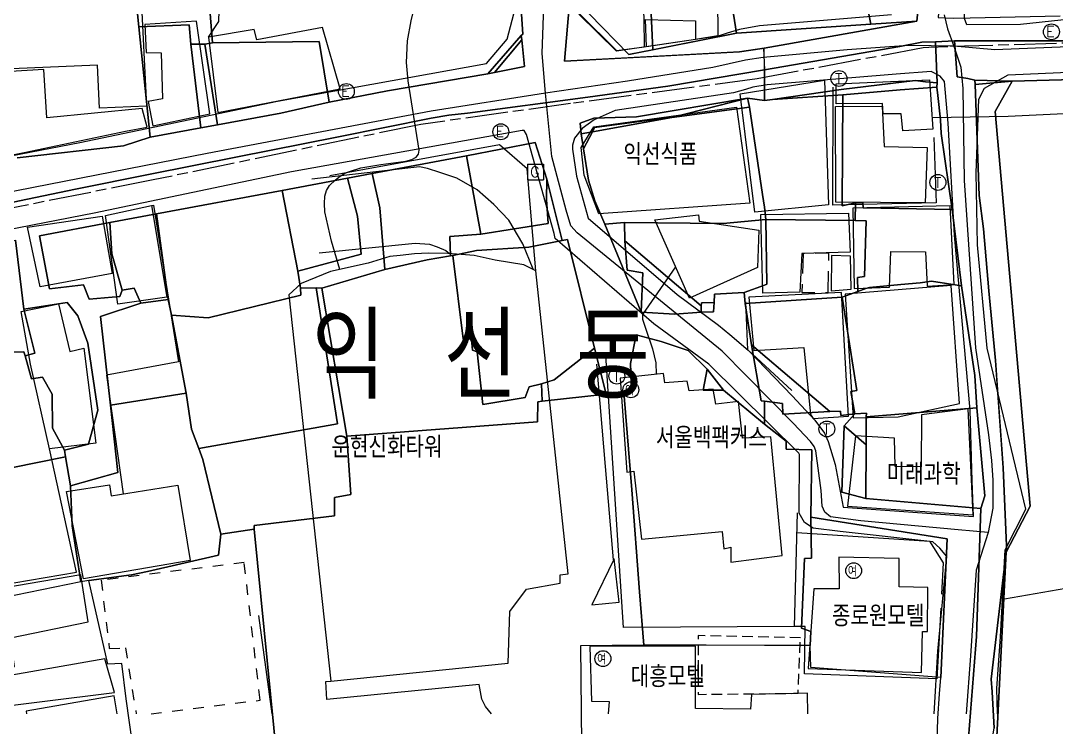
# Model space of a CAD drawing. Header units: feet. Extents: x 197796 to 199821, y 552499 to 555392.
# Drawn here: x 199000.8 to 199098.6, y 552827 to 552893.7 of the extents above; entities that cross this region are included whole.
import ezdxf

# ---------------------------------------------------------------- set-up
doc = ezdxf.new("R2010")
doc.units = ezdxf.units.FT
doc.header["$MEASUREMENT"] = 0
for name, pattern in [('AAA006', [2, 1, -1]), ('ANYANG11', [1.5, 1, -0.5]), ('ANYANG3', [3, 2, -1]), ('JEON', [12, 4, -0.5, 1, -0.5, 4, -0.5, 1, -0.5])]:
    doc.linetypes.add(name, pattern=pattern)
for name, color, linetype in [('AAA001', 7, 'CONTINUOUS'), ('AAA004', 7, 'ANYANG3'), ('AAA006', 7, 'AAA006'), ('AAA007', 7, 'ANYANG11'), ('AAA008', 7, 'CONTINUOUS'), ('AAB404', 7, 'CONTINUOUS'), ('AAC001', 7, 'CONTINUOUS'), ('AD002', 7, 'CONTINUOUS'), ('AD0022', 1, 'CONTINUOUS'), ('AZ0202', 7, 'CONTINUOUS'), ('AZ0203', 7, 'CONTINUOUS'), ('AZ0801', 7, 'CONTINUOUS'), ('AZ0803', 7, 'CONTINUOUS'), ('AZB010', 1, 'CONTINUOUS'), ('CAA001', 7, 'CONTINUOUS'), ('CAA002', 30, 'CONTINUOUS'), ('DD001', 3, 'CONTINUOUS'), ('EA0018', 7, 'JEON'), ('wipco_지적', 20, 'CONTINUOUS'), ('ZC002', 7, 'CONTINUOUS'), ('ZC251', 7, 'CONTINUOUS')]:
    doc.layers.add(name, color=color, linetype=linetype)
doc.styles.add('GHS', font='ROMANS', dxfattribs={"bigfont": 'NGSW.shx'})
doc.styles.add('NGSW', font='ROMANS.shx', dxfattribs={"bigfont": 'NGSW.shx'})

# ---------------------------------------------------------------- blocks, each defined once
blk = doc.blocks.new('AZ0203')
at = {"layer": 'AZ0203'}
blk.add_circle((0, 0), 0.75, dxfattribs=at)
at = {"layer": 'AZ0203', "style": 'GHS'}
blk.add_text('T', height=1, dxfattribs=at).set_placement((-0.362, -0.524))
blk = doc.blocks.new('AAB404')
at = {"layer": 'AAB404'}
blk.add_circle((0, 0), 0.75, dxfattribs=at)
at = {"layer": 'AAB404', "style": 'GHS'}
blk.add_text('여', height=1, dxfattribs=at).set_placement((-0.552, -0.543))
blk = doc.blocks.new('AZ0202')
at = {"layer": 'AZ0202'}
blk.add_circle((0, 0), 0.75, dxfattribs=at)
at = {"layer": 'AZ0202', "style": 'GHS'}
blk.add_text('E', height=1, dxfattribs=at).set_placement((-0.496, -0.477))
blk = doc.blocks.new('AZB010')
at = {"layer": 'AZB010'}
for points in [[(-0.763, 0.79), (0.737, 0.79)], [(-0.763, 0.79), (-0.763, -0.71)], [(0.737, 0.79), (0.737, -0.71)], [(-0.763, -0.71), (0.737, -0.71)]]:
    blk.add_lwpolyline(points, dxfattribs=at)
at = {"layer": 'AZB010', "style": 'GHS'}
blk.add_text('G', height=1, dxfattribs=at).set_placement((-0.522, -0.446))

msp = doc.modelspace()

# ---------------------------------------------------------------- linework, layer by layer
at = {"layer": 'AAA001', "color": 255, "flags": 128}
for points in [[(198999.95, 552889.15), (198999.79, 552895.68), (199000.76, 552895.58), (199012.18, 552896.41), (199012.69, 552885.61), (199008.25, 552885.42), (199008.06, 552889.48)], [(199000.06, 552881.03), (199001.16, 552881.24), (199010.71, 552883.26), (199012.75, 552883.63), (199012.28, 552885.4), (199003.28, 552884.51), (199003.01, 552889.07), (198999.84, 552888.88), (199000.08, 552883.07)], [(199086.66, 552888.1), (199086.98, 552883.44), (199084.14, 552883.28), (199083.97, 552884.88), (199082.27, 552884.88), (199082.2, 552885.88), (199077.83, 552885.84), (199077.83, 552887.71)], [(199077.76, 552885.58), (199082.17, 552885.63), (199082.38, 552881.81), (199086.42, 552881.73), (199086.26, 552876.49), (199077.81, 552876.57)], [(199074.4, 552868.07), (199070.91, 552867.98), (199070.71, 552875.38), (199079.01, 552875.53), (199079.15, 552871.84), (199074.6, 552871.71)], [(199077.4, 552871.52), (199077.36, 552868.2), (199079.24, 552868.35), (199079.19, 552871.47)], [(199007.9, 552853.8), (199003.55, 552853.28), (199001.74, 552861.27), (199000.87, 552866.24), (199004.38, 552866.95), (199005.46, 552862.47), (199006.77, 552862.77)], [(199016.83, 552842.72), (199006.75, 552841), (199005.15, 552849.26), (199009.2, 552849.88), (199009.37, 552848.84), (199015.67, 552849.84)]]:
    msp.add_lwpolyline(points, close=True, dxfattribs=at)
at = {"layer": 'AAA001', "color": 255}
for points in [[(198995.978, 552828.564), (199009.67, 552830.29), (199008.76, 552833.45), (198999.97, 552831.91), (198999.84, 552832.6), (199000.24, 552832.74), (198999.87, 552835.44), (199007.19, 552836.94), (199006.51, 552841.39), (198994.33, 552839.29), (198995.978, 552828.564)], [(199009.94, 552828.26), (199009.64, 552829.97), (199001.34, 552828.52), (199001.36, 552828.27)]]:
    msp.add_lwpolyline(points, dxfattribs=at)
at = {"layer": 'AAA004', "color": 255, "flags": 128}
msp.add_lwpolyline([(199077.07, 552868.04), (199077.15, 552871.73), (199074.73, 552871.7), (199074.59, 552868.04)], close=True, dxfattribs=at)
at = {"layer": 'AAA006', "color": 255}
msp.add_lwpolyline([(199013.14, 552828.26), (199023.43, 552829.55), (199021.93, 552842.54), (199008.41, 552840.88), (199009.19, 552834.43), (199010.71, 552834.49), (199011.73, 552828.26)], dxfattribs=at)
at = {"layer": 'AAA007', "color": 255, "flags": 128}
msp.add_lwpolyline([(199074.47, 552835.45), (199064.81, 552835.65), (199064.79, 552830.1), (199074.24, 552830.2)], close=True, dxfattribs=at)
at = {"layer": 'AAA008', "color": 255, "flags": 128}
for points in [[(199059.52, 552896.78), (199059.68, 552893.88), (199059.69, 552891.18), (199057.12, 552890.83), (199053.57, 552894.35), (199053.61, 552896.88)], [(199013.3, 552883.75), (199018.67, 552884.9), (199017.41, 552893.65), (199012.53, 552893.32), (199012.67, 552890.67), (199014.09, 552890.66), (199014.21, 552886.32), (199012.87, 552886.06)], [(199059.84, 552893.8), (199064.55, 552893.68), (199064.55, 552891.92), (199059.92, 552891.21)], [(199030.98, 552887.24), (199029.31, 552893.05), (199023.11, 552891.89), (199022.88, 552892.85), (199018.56, 552892.12), (199019.43, 552885.01)], [(199068.44, 552885.52), (199069.7, 552876.46), (199055.43, 552875.45), (199054.04, 552879.09), (199053.76, 552881.73), (199054.96, 552883.66)], [(199013.18, 552876.24), (199014.61, 552867.59), (199009.99, 552866.94), (199008.82, 552875.3)], [(199088.62, 552876.21), (199079.4, 552875.99), (199079.54, 552868.41), (199082.86, 552868.52), (199083.01, 552871.89), (199086.29, 552871.88), (199086.42, 552868.64), (199088.97, 552868.78)], [(199008.51, 552875.23), (199009.47, 552869.81), (199002.67, 552868.55), (199001.45, 552874.19)], [(199049.48, 552870.08), (199048.35, 552870.65), (199045.62, 552871.08), (199043.64, 552871.53), (199041.15, 552871.72), (199039.34, 552871.73), (199038, 552871.69), (199036.65, 552871.52), (199035.68, 552871.42), (199033.65, 552870.81), (199030.09, 552870), (199027.3, 552868.88), (199026.15, 552867.8), (199030.12, 552831.34), (199046.87, 552833.05), (199047.02, 552837.91), (199048.6, 552840.03), (199051.78, 552840.61), (199051.76, 552841.39), (199052.54, 552841.48)], [(199075.4, 552856.51), (199075.68, 552856.13), (199079, 552856.37), (199078.35, 552868.02), (199069.58, 552867.59), (199070.07, 552862.56), (199074.8, 552862.83)], [(199088.7, 552868.7), (199078.68, 552867.88), (199079.44, 552856.19), (199083.69, 552856.28), (199089.49, 552857.56)], [(199071.68, 552854.42), (199068.98, 552854.29), (199068.62, 552857.74), (199066.46, 552857.5), (199066.22, 552858.92), (199063.97, 552858.76), (199063.75, 552859.66), (199061.66, 552859.51), (199061.54, 552860.38), (199057.43, 552859.94), (199058.07, 552851.06), (199058.72, 552851.17), (199059.46, 552844.76), (199067.07, 552845.48), (199067.22, 552843.84), (199067.9, 552843.98), (199067.9, 552842.57), (199072.74, 552843.2)], [(199090.3, 552857.04), (199085.9, 552856.48), (199085.88, 552851.59), (199083.42, 552851.6), (199083.36, 552854.27), (199079.65, 552854.51), (199078.91, 552847.87), (199090.77, 552847.04)], [(199056.86, 552842.88), (199054.77, 552838.56), (199057.33, 552838.81)], [(199085.89, 552832.17), (199085.98, 552836.03), (199086.46, 552836.03), (199086.51, 552840.17), (199083.8, 552840.25), (199083.78, 552842.91), (199078.09, 552843.04), (199078.12, 552840.06), (199075.72, 552840.07), (199075.19, 552832.55)]]:
    msp.add_lwpolyline(points, close=True, dxfattribs=at)
at = {"layer": 'AAA008', "color": 255}
for points in [[(199077.13, 552876.3), (199070.16, 552875.62), (199068.77, 552886.79), (199076.75, 552888.06)], [(199060.71, 552874.89), (199064.85, 552875.36), (199064.9, 552874.76), (199070.53, 552873.9), (199070.4, 552870.38), (199063.98, 552867.5)]]:
    msp.add_lwpolyline(points, close=True, dxfattribs=at)
msp.add_lwpolyline([(199075.15, 552828.26), (199075.13, 552830.2), (199069.83, 552830.1), (199069.76, 552828.7), (199064.56, 552828.76), (199064.56, 552834.66), (199054.58, 552834.63), (199054.74, 552829.46), (199056.383, 552829.436), (199056.31, 552828.26)], dxfattribs=at)
at = {"layer": 'AAC001', "color": 255}
for points in [[(199018.56, 552892.12), (199019.54, 552893.6), (199019.86, 552903.89), (199019.46, 552909.08), (199027.76, 552909.01), (199026.78, 552932.76)], [(199074.17, 552847.23), (199073.87, 552836.49), (199057.74, 552836.42), (199056.09, 552862.1), (199056.9, 552862.13)], [(199024.57, 552828.26), (199023.32, 552837.53)]]:
    msp.add_lwpolyline(points, dxfattribs=at)
at = {"layer": 'AAC001', "color": 255, "flags": 128}
for points in [[(199052.96, 552900.6), (199053.76, 552910.33), (199066.52, 552910.17), (199066.67, 552892.24), (199064.55, 552891.92)], [(199087.07, 552882.66), (199087.28, 552876.49), (199077.51, 552876.26), (199077.55, 552887.41)], [(199013.18, 552876.24), (199013.37, 552876.28), (199015.72, 552861.49), (199008.91, 552860.22), (199010.51, 552849.03)], [(199073.66, 552858.79), (199069.51, 552862.61), (199069.32, 552867.14)], [(198994.21, 552839.61), (199006.08, 552841.62), (199003.55, 552853.28)], [(199074.12, 552845.38), (199086.66, 552844.55), (199087.96, 552842.52), (199087.78, 552839.55)], [(199087.71, 552838.23), (199087.35, 552831.55), (199074.86, 552832.04), (199074.92, 552836.51), (199073.87, 552836.49)]]:
    msp.add_lwpolyline(points, dxfattribs=at)
at = {"layer": 'AD002', "color": 255}
for points in [[(199092.18, 552845.37), (199089.35, 552845.62), (199080.18, 552846.47), (199077.29, 552846.85), (199076.77, 552847.29), (199076.51, 552847.85), (199076.41, 552849.35), (199075.93, 552853.09), (199075.75, 552853.49), (199075.41, 552853.97), (199073.77, 552855.7), (199067.08, 552862.5), (199053.37, 552873.65), (199052.77, 552874.33), (199052.33, 552875.79), (199050.98, 552880.86), (199050.4, 552886.84), (199050.08, 552890.58), (199050.34, 552898.63)], [(199088.04, 552894.25), (199088.35, 552892.9), (199088.96, 552891.27), (199089.62, 552889.31), (199089.81, 552887.29), (199089.94, 552878.61), (199090.99, 552862.82), (199092.22, 552854.58), (199092.5, 552852.16), (199092.62, 552850.33), (199092.63, 552847.66), (199092.18, 552845.37), (199091.06, 552841.83), (199090.514, 552833.749), (199090.11, 552828.25)], [(199116.64, 552892.64), (199108.23, 552891.56), (199092.82, 552890.94), (199088.96, 552891.27), (199084.67, 552891.34), (199078.87, 552890.92), (199070.95, 552890.22), (199069.28, 552889.96), (199066.19, 552889.28), (199058.14, 552887.97), (199050.4, 552886.84), (199039.59, 552885.13), (199018.43, 552881.16), (198998.97, 552877.33), (198994.93, 552876.52), (198988.3, 552875.21), (198956.78, 552868.58), (198932.64, 552863.38), (198913.09, 552858.3), (198854.4, 552847.01), (198834.77, 552841.25), (198816.79, 552835.73)]]:
    msp.add_lwpolyline(points, dxfattribs=at)
at = {"layer": 'AD0022', "color": 255}
for points in [[(198999.88, 552880.92), (199006.41, 552882.18), (199025.08, 552886.09), (199044.82, 552889.64), (199046.77, 552891.94), (199048.15, 552897.21), (199048.37, 552900.61), (199049.25, 552911.06), (199050.98, 552926.04), (199052.27, 552939.21), (199052.34, 552940.06), (199052.39, 552940.34), (199052.42, 552940.39), (199052.46, 552940.41), (199053.54, 552940.41), (199053.63, 552940.42), (199053.65, 552940.44), (199053.91, 552942.1), (199053.95, 552949.69), (199054.09, 552960.05), (199054.39, 552966.46)], [(199116.64, 552895.65), (199095.24, 552893.31), (199090.17, 552893.28), (199089.97, 552893.9), (199089.73, 552913.41), (199089.39, 552919.45), (199087.48, 552919.04), (199084.95, 552933.15), (199085.71, 552933.54), (199096.49, 552935.93), (199103.4, 552938.07), (199114.2, 552942.2), (199116.64, 552942.48)], [(199093.08, 552828.25), (199093.02, 552830.66), (199093.36, 552835.52), (199093.79, 552843.75), (199095.76, 552847.59), (199092.1, 552862.77), (199091.2, 552872.54), (199091.06, 552879.33), (199091.3, 552886.27), (199091.84, 552887.33), (199094.09, 552888.57), (199108.94, 552889.23), (199116.64, 552889.62)], [(199087.1, 552828.25), (199087.45, 552834.19), (199088.28, 552843.11), (199087.62, 552843.9), (199086.96, 552844.49), (199078.22, 552845.46), (199075.66, 552845.78), (199074.84, 552846.33), (199074.34, 552847.2), (199074.38, 552852.73), (199074.32, 552852.87), (199065.82, 552861.28), (199060.63, 552865.08), (199051.3, 552873.12), (199051.19, 552873.6), (199048.6, 552882.94), (199048.38, 552883.32), (199048.19, 552883.33), (199026.38, 552879.41), (199007.75, 552875.51), (198995.91, 552873.23)]]:
    msp.add_lwpolyline(points, dxfattribs=at)
at = {"layer": 'AD0022', "color": 255, "flags": 128}
msp.add_lwpolyline([(199083.06, 552894.23), (199070.6, 552893.2), (199068.71, 552892.86), (199067.54, 552892.52), (199066.7, 552892.22), (199057.09, 552890.8), (199053.53, 552894.3)], dxfattribs=at)
at = {"layer": 'AD0022', "color": 255}
msp.add_lwpolyline([(199077.73, 552851.81), (199078.51, 552847.78), (199090.82, 552846.88), (199090.68, 552850.24), (199090.48, 552856.93), (199089.03, 552873.44), (199088.41, 552884), (199088.07, 552887.93), (199087.65, 552888.45), (199086.81, 552888.88), (199083.5, 552888.64), (199071.33, 552887.64), (199069.98, 552887.4), (199069.26, 552887.19), (199068.13, 552886.88), (199056.98, 552885.2), (199054.98, 552884.34), (199053.84, 552883.51), (199053.13, 552882.59), (199052.95, 552881.95), (199052.92, 552881.57), (199053.32, 552879.02), (199054.42, 552875.06), (199062.81, 552867.83), (199066.72, 552864.96), (199067.81, 552864.08), (199069.52, 552862.58), (199073.69, 552858.26), (199075.81, 552855.99), (199076.75, 552854.76), (199077.09, 552853.96)], close=True, dxfattribs=at)
at = {"layer": 'AZ0801', "color": 255, "flags": 128}
for points in [[(199049.48, 552870.08), (199048.65, 552879.7), (199046.04, 552881.98), (199030.02, 552879.05)], [(199056.82, 552842.81), (199056.06, 552851.6), (199055.23, 552861.26)]]:
    msp.add_lwpolyline(points, dxfattribs=at)
at = {"layer": 'AZ0801', "color": 255}
msp.add_lwpolyline([(199045.27, 552828.26), (199044.71, 552828.947), (199044.36, 552829.64), (199044.12, 552831.03), (199029.74, 552829.6), (199029.63, 552831.32), (199030.11, 552831.36)], dxfattribs=at)
at = {"layer": 'AZ0803', "color": 255, "flags": 128}
for points in [[(199049.21, 552870.22), (199048.23, 552872.62), (199046.93, 552874.85), (199045.49, 552876.35), (199043.92, 552877.71), (199042.01, 552878.83), (199040.39, 552879.37), (199039.24, 552879.74), (199038.5, 552879.89), (199028.33, 552878.71)], [(199029.02, 552871.76), (199038.06, 552872.68), (199039.43, 552872.59), (199040.16, 552872.35), (199040.97, 552871.98), (199041.33, 552871.71)]]:
    msp.add_lwpolyline(points, dxfattribs=at)
at = {"layer": 'CAA001', "color": 255, "elevation": 30, "flags": 128}
msp.add_lwpolyline([(199030.951, 552870.196), (199030.18, 552872.86), (199029.53, 552875.63), (199029.5, 552876.44), (199029.54, 552877.12), (199029.69, 552877.67), (199030, 552878.12), (199030.56, 552878.67), (199030.98, 552879.01), (199031.43, 552879.28), (199031.88, 552879.46), (199032.95, 552879.79), (199034.83, 552880.11), (199037.19, 552880.41), (199037.77, 552880.57), (199038.18, 552880.79), (199038.39, 552881.09), (199038.45, 552881.46), (199037.41, 552888.01), (199037.25, 552889.75), (199037.35, 552891.79), (199037.7, 552893.68), (199038.16, 552895.6)], dxfattribs=at)
at = {"layer": 'CAA002', "color": 255, "elevation": 29}
msp.add_lwpolyline([(199086.903, 552884.56), (199094.09, 552884.66), (199103.34, 552885.1), (199111.04, 552885.85), (199116.293, 552886.891), (199116.64, 552886.98)], dxfattribs=at)
at = {"layer": 'CAA002', "color": 255, "elevation": 29, "flags": 128}
msp.add_lwpolyline([(199062.675, 552870.448), (199059.56, 552865.95), (199059.56, 552865.5), (199059.85, 552864.56), (199060.48, 552862.7), (199060.8, 552861.39), (199060.85, 552860.306)], dxfattribs=at)
at = {"layer": 'DD001', "color": 255}
msp.add_lwpolyline([(199101.7, 552840.47), (199093.73, 552839.07)], dxfattribs=at)
at = {"layer": 'EA0018', "color": 255}
msp.add_lwpolyline([(199116.64, 552892.06), (199088.38, 552891.23), (199086.58, 552891.14), (199086.04, 552891.11), (199070.37, 552888.19), (199052.76, 552885.86), (199038.62, 552883.9), (199013.32, 552878.65), (198988.15, 552873.65), (198973.37, 552870.61)], dxfattribs=at)
at = {"layer": 'wipco_지적', "color": 20}
for points in [[(199100.768, 552891.781), (199089.006, 552891.775), (199087.214, 552891.7), (199085.945, 552891.641), (199083.864, 552891.249), (199071.056, 552889.05), (199071.031, 552891.095), (199085.464, 552893.629), (199086.106, 552900.098), (199086.161, 552905.756), (199086.193, 552909.062), (199085.749, 552909.256), (199086.369, 552918.715), (199086.655, 552921.946), (199087.108, 552922.362), (199088.295, 552917.465), (199088.617, 552908.84), (199088.379, 552905.756), (199087.472, 552893.983), (199088.903, 552893.909), (199090.484, 552893.945), (199099.004, 552894.137)], [(199048.074, 552894.771), (199048.232, 552892.397), (199048.087, 552892.289), (199044.936, 552888.673), (199035.45, 552887.067), (199029.951, 552886.001), (199029.002, 552891.729), (199018.924, 552891.581), (199017.811, 552905.756)], [(199052.8, 552897.22), (199052.179, 552889.86), (199068.707, 552890.731), (199070.838, 552891.063), (199070.983, 552891.087), (199071.056, 552889.05), (199061.928, 552887.496), (199054.389, 552886.474), (199043.017, 552884.953), (199041.242, 552884.762), (199039.598, 552884.477), (199030.847, 552882.729), (199021.128, 552880.806), (199013.04, 552879.2), (199005.999, 552877.774), (198995.55, 552875.605)], [(199011.612, 552896.892), (199011.977, 552893.118), (199013.055, 552882.684), (199010.515, 552881.866), (199000.474, 552880.727)], [(199000.474, 552880.727), (199010.515, 552881.866), (199013.055, 552882.684), (199013.055, 552882.684), (199017.817, 552883.581), (199019.422, 552883.857), (199025.389, 552884.956), (199029.951, 552886.001), (199035.45, 552887.067), (199044.936, 552888.673), (199045.58, 552888.803), (199048.4, 552889.355), (199048.163, 552891.878), (199048.087, 552892.289), (199048.232, 552892.397), (199048.074, 552894.771)], [(199090.062, 552822.418), (199091.107, 552835.567), (199091.492, 552847.646), (199091.889, 552848.85), (199091.139, 552857.136), (199090.947, 552860.184), (199089.663, 552868.673), (199088.799, 552875.864), (199087.764, 552883.035), (199087.705, 552884.311), (199087.443, 552886.621), (199087.36, 552887.395), (199087.364, 552887.804), (199087.214, 552891.7), (199089.006, 552891.775), (199089.006, 552891.775), (199089.278, 552888.388), (199090.271, 552888.222), (199090.924, 552888.079), (199090.96, 552887.653), (199091.34, 552877.17), (199091.746, 552874.05), (199092.261, 552868.201), (199092.881, 552861.596), (199092.952, 552860.731), (199093.023, 552859.731), (199093.612, 552851.486), (199093.928, 552844.138), (199093.91, 552843.508), (199092.472, 552831.53), (199092.56, 552830.353), (199092.753, 552826.924)], [(199108.406, 552888.361), (199094.457, 552887.962), (199090.924, 552888.079), (199090.271, 552888.222), (199089.278, 552888.388), (199089.006, 552891.775), (199100.768, 552891.781)], [(198995.55, 552875.605), (199005.999, 552877.774), (199013.04, 552879.2), (199021.128, 552880.806), (199030.847, 552882.729), (199039.598, 552884.477), (199041.242, 552884.762), (199043.017, 552884.953), (199054.389, 552886.474), (199061.928, 552887.496), (199071.056, 552889.05), (199071.056, 552886.136), (199069.471, 552886.385), (199058.981, 552884.603), (199054.95, 552884.494), (199053.659, 552884.02), (199053.754, 552883.001), (199053.99, 552881.589), (199054.457, 552878.633), (199055.057, 552876.665), (199055.995, 552874.493), (199059.429, 552866.167), (199062.607, 552865.971), (199065.079, 552866.179), (199066.243, 552866.192), (199066.322, 552867.094), (199066.336, 552867.871), (199069.142, 552868.042), (199069.249, 552866.98), (199069.835, 552863.103), (199070.751, 552857.811), (199071.056, 552857.771), (199071.056, 552855.599), (199067.2, 552858.824), (199065.648, 552860.787), (199063.855, 552862.542), (199061.315, 552863.401), (199058.935, 552864.04), (199058.415, 552861.334), (199058.513, 552858.801), (199057.792, 552858.631), (199056.108, 552858.424), (199055.029, 552862.764), (199052.476, 552873.04), (199051.963, 552872.951), (199050.503, 552878.741), (199049.404, 552882.19), (199042.93, 552880.94), (199034.011, 552879.253), (199031.674, 552878.835), (199025.521, 552877.67), (199013.654, 552875.457), (199009.25, 552874.626), (199002.59, 552873.382), (199003.546, 552868.36), (199006.746, 552868.764), (199007.281, 552867.389), (199010.177, 552867.663), (199010.409, 552868.257), (199011.538, 552868.436), (199012.173, 552867.022), (199008.343, 552865.773), (199009.315, 552857.404), (199010.006, 552851.055), (199005.512, 552849.773), (199005.057, 552852.514), (199004.946, 552853.132), (199007.222, 552853.729), (199008.113, 552856.913), (199007.161, 552863.239), (199006.23, 552865.83), (199005.212, 552867.085), (199001.116, 552866.466), (199001.116, 552866.466), (199000.331, 552872.983)], [(199092.945, 552824.871), (199093.91, 552843.508), (199096.157, 552847.848), (199092.84, 552885.124), (199094.457, 552887.962), (199108.406, 552888.361), (199108.163, 552886.776), (199108.792, 552885.888), (199109.265, 552878.04), (199110.168, 552877.245), (199111.169, 552876.769), (199125.101, 552878.207), (199135.953, 552879.017), (199136.497, 552878.945), (199137.095, 552878.832), (199142.727, 552879.658), (199144.401, 552879.835), (199145.335, 552880.042), (199147.082, 552880.602), (199147.173, 552880.618), (199152.251, 552858.702), (199152.251, 552858.702), (199152.271, 552858.607), (199161.523, 552818.676)], [(199087.372, 552825.617), (199087.435, 552827.82), (199087.605, 552830.147), (199087.721, 552831.677), (199088.326, 552844.787), (199075.457, 552846.83), (199075.548, 552853.186), (199073.127, 552853.244), (199073.117, 552853.994), (199071.056, 552855.599), (199071.056, 552857.771), (199071.056, 552857.771), (199072.757, 552857.551), (199072.815, 552856.552), (199077.242, 552856.804), (199078.252, 552856.832), (199078.278, 552856.431), (199079.597, 552856.586), (199078.602, 552855.436), (199078.369, 552849.199), (199080.646, 552848.572), (199091.492, 552847.646), (199091.107, 552835.567), (199090.062, 552822.418)]]:
    msp.add_lwpolyline(points, dxfattribs=at)
for points in [[(199074.483, 552910.484), (199077.937, 552910.555), (199079.321, 552909.135), (199079.54, 552900.113), (199079.546, 552899.412), (199079.897, 552899.43), (199081.106, 552893.344), (199068.433, 552892.506), (199067.679, 552897.319), (199067.277, 552905.756), (199067.15, 552910.267), (199071.056, 552910.382), (199074.483, 552910.484)], [(199017.508, 552909.607), (199017.811, 552905.756), (199018.924, 552891.581), (199018.211, 552891.467), (199016.881, 552891.46), (199016.744, 552893.277), (199011.977, 552893.118), (199011.612, 552896.892), (199010.901, 552899.963), (199011.075, 552901.054), (199010.487, 552903.118), (199010.608, 552909.405), (199017.508, 552909.607)], [(199086.106, 552900.098), (199085.464, 552893.629), (199081.106, 552893.344), (199079.897, 552899.43), (199079.546, 552899.412), (199079.54, 552900.113), (199086.106, 552900.098)], [(199068.433, 552892.506), (199081.106, 552893.344), (199085.464, 552893.629), (199071.031, 552891.095), (199068.707, 552890.731), (199062.938, 552890.427), (199052.179, 552889.86), (199052.8, 552897.22), (199054.712, 552897.16), (199054.501, 552894.323), (199058.247, 552890.48), (199068.433, 552892.506)], [(199067.679, 552897.319), (199068.433, 552892.506), (199060.516, 552890.937), (199060.252, 552897.108), (199067.679, 552897.319)], [(199060.252, 552897.108), (199060.516, 552890.937), (199058.247, 552890.48), (199054.501, 552894.323), (199054.712, 552897.16), (199060.252, 552897.108)], [(199011.977, 552893.118), (199016.744, 552893.277), (199016.881, 552891.46), (199017.817, 552883.581), (199013.055, 552882.684), (199011.977, 552893.118)], [(199016.881, 552891.46), (199018.211, 552891.467), (199019.422, 552883.857), (199017.817, 552883.581), (199016.881, 552891.46)], [(199018.211, 552891.467), (199018.924, 552891.581), (199029.002, 552891.729), (199029.951, 552886.001), (199025.389, 552884.956), (199019.422, 552883.857), (199018.211, 552891.467)], [(199048.087, 552892.289), (199048.163, 552891.878), (199045.58, 552888.803), (199044.936, 552888.673), (199048.087, 552892.289)], [(199048.163, 552891.878), (199048.4, 552889.355), (199045.58, 552888.803), (199048.163, 552891.878)], [(199087.214, 552891.7), (199087.364, 552887.804), (199086.277, 552887.907), (199085.308, 552888.028), (199078.309, 552887.178), (199071.827, 552886.237), (199071.056, 552886.136), (199071.056, 552889.05), (199083.864, 552891.249), (199085.945, 552891.641), (199087.214, 552891.7)], [(199087.364, 552887.804), (199087.36, 552887.395), (199083.87, 552887.164), (199078.455, 552886.695), (199071.827, 552886.237), (199078.309, 552887.178), (199085.308, 552888.028), (199086.277, 552887.907), (199087.364, 552887.804)], [(199094.457, 552887.962), (199090.96, 552887.653), (199090.924, 552888.079), (199094.457, 552887.962)], [(199094.457, 552887.962), (199092.84, 552885.124), (199096.157, 552847.848), (199093.91, 552843.508), (199093.928, 552844.138), (199093.612, 552851.486), (199092.952, 552860.731), (199092.881, 552861.596), (199092.261, 552868.201), (199091.746, 552874.05), (199091.34, 552877.17), (199090.96, 552887.653), (199094.457, 552887.962)], [(199078.455, 552886.695), (199078.417, 552876.21), (199079.67, 552876.485), (199079.645, 552874.814), (199071.182, 552874.93), (199071.056, 552876.086), (199070.866, 552877.285), (199069.639, 552885.511), (199069.531, 552886.106), (199069.471, 552886.385), (199071.056, 552886.136), (199071.827, 552886.237), (199078.455, 552886.695)], [(199087.36, 552887.395), (199087.443, 552886.621), (199087.705, 552884.311), (199087.764, 552883.035), (199088.799, 552875.864), (199080.38, 552876.009), (199080.357, 552876.479), (199079.67, 552876.485), (199078.417, 552876.21), (199078.455, 552886.695), (199083.87, 552887.164), (199087.36, 552887.395)], [(199062.333, 552884.554), (199059.943, 552884.274), (199055.02, 552883.6), (199054.812, 552883.197), (199053.754, 552883.001), (199053.659, 552884.02), (199054.95, 552884.494), (199058.981, 552884.603), (199069.471, 552886.385), (199062.333, 552884.554)], [(199069.639, 552885.511), (199070.866, 552877.285), (199071.056, 552876.086), (199071.182, 552874.93), (199067.161, 552874.546), (199057.84, 552874.636), (199055.995, 552874.493), (199055.057, 552876.665), (199054.457, 552878.633), (199053.99, 552881.589), (199054.812, 552883.197), (199062.333, 552884.554), (199069.639, 552885.511)], [(199062.333, 552884.554), (199069.471, 552886.385), (199069.531, 552886.106), (199069.639, 552885.511), (199062.333, 552884.554)], [(199062.333, 552884.554), (199054.812, 552883.197), (199055.02, 552883.6), (199059.943, 552884.274), (199062.333, 552884.554)], [(199053.754, 552883.001), (199054.812, 552883.197), (199053.99, 552881.589), (199053.754, 552883.001)], [(199042.93, 552880.94), (199049.404, 552882.19), (199050.503, 552878.741), (199050.47, 552876.795), (199050.641, 552874.557), (199044.274, 552873.519), (199042.93, 552880.94)], [(199034.011, 552879.253), (199042.93, 552880.94), (199044.274, 552873.519), (199041.343, 552873.311), (199041.427, 552871.481), (199039.203, 552871.121), (199035.217, 552870.194), (199034.738, 552876.011), (199034.011, 552879.253)], [(199031.674, 552878.835), (199032.623, 552875.247), (199032.984, 552871.643), (199026.999, 552870.049), (199025.521, 552877.67), (199031.674, 552878.835)], [(199034.011, 552879.253), (199034.738, 552876.011), (199035.217, 552870.194), (199029.272, 552868.425), (199028.713, 552868.454), (199027.233, 552868.439), (199026.999, 552870.049), (199032.984, 552871.643), (199032.623, 552875.247), (199031.674, 552878.835), (199034.011, 552879.253)], [(199050.503, 552878.741), (199051.963, 552872.951), (199048.808, 552872.307), (199043.863, 552871.988), (199041.634, 552871.523), (199041.427, 552871.481), (199041.343, 552873.311), (199044.274, 552873.519), (199050.641, 552874.557), (199050.47, 552876.795), (199050.503, 552878.741)], [(199025.521, 552877.67), (199026.999, 552870.049), (199027.233, 552868.439), (199027.279, 552867.776), (199018.538, 552865.649), (199015.051, 552865.896), (199014.745, 552867.383), (199013.654, 552875.457), (199025.521, 552877.67)], [(199079.67, 552876.485), (199080.357, 552876.479), (199080.38, 552876.009), (199088.799, 552875.864), (199089.663, 552868.673), (199086.837, 552869.109), (199085.76, 552868.941), (199083.961, 552868.796), (199080.997, 552868.487), (199080.629, 552868.409), (199079.891, 552868.109), (199079.852, 552869.458), (199080.529, 552869.54), (199080.673, 552874.78), (199079.645, 552874.814), (199079.67, 552876.485)], [(199013.654, 552875.457), (199014.745, 552867.383), (199012.173, 552867.022), (199011.538, 552868.436), (199010.409, 552868.257), (199009.43, 552871.684), (199009.25, 552874.626), (199013.654, 552875.457)], [(199057.84, 552874.636), (199067.161, 552874.546), (199071.182, 552874.93), (199071.298, 552868.823), (199071.056, 552868.736), (199069.142, 552868.042), (199066.336, 552867.871), (199066.322, 552867.094), (199065.105, 552867.055), (199065.092, 552866.781), (199057.893, 552872.897), (199057.84, 552874.636)], [(199071.182, 552874.93), (199079.645, 552874.814), (199080.673, 552874.78), (199080.529, 552869.54), (199079.852, 552869.458), (199079.891, 552868.109), (199078.417, 552867.573), (199069.249, 552866.98), (199069.142, 552868.042), (199071.056, 552868.736), (199071.298, 552868.823), (199071.182, 552874.93)], [(199009.25, 552874.626), (199009.43, 552871.684), (199010.409, 552868.257), (199010.177, 552867.663), (199007.281, 552867.389), (199006.746, 552868.764), (199003.546, 552868.36), (199002.59, 552873.382), (199009.25, 552874.626)], [(199055.995, 552874.493), (199057.84, 552874.636), (199057.893, 552872.897), (199058.088, 552870.138), (199059.586, 552869.894), (199059.429, 552866.167), (199055.995, 552874.493)], [(199001.116, 552866.466), (199002.169, 552862.318), (199001.239, 552862.047), (199001.13, 552862.426), (198999.333, 552862.391), (198998.989, 552863.465), (198992.819, 552862.441), (198991.811, 552868.964), (198993.278, 552871.622), (199000.331, 552872.983), (199001.116, 552866.466)], [(199051.963, 552872.951), (199052.476, 552873.04), (199055.029, 552862.764), (199051.204, 552859.776), (199049.994, 552859.394), (199048.857, 552859.124), (199048.451, 552858.125), (199044.453, 552857.452), (199043.922, 552862.431), (199043.504, 552862.578), (199043.405, 552863.624), (199042.605, 552863.649), (199041.634, 552871.523), (199043.863, 552871.988), (199048.808, 552872.307), (199051.963, 552872.951)], [(199065.092, 552866.781), (199065.079, 552866.179), (199062.607, 552865.971), (199059.429, 552866.167), (199059.586, 552869.894), (199058.088, 552870.138), (199057.893, 552872.897), (199065.092, 552866.781)], [(199041.634, 552871.523), (199042.605, 552863.649), (199043.405, 552863.624), (199043.504, 552862.578), (199043.922, 552862.431), (199044.453, 552857.452), (199048.451, 552858.125), (199048.857, 552859.124), (199049.994, 552859.394), (199050.068, 552857.771), (199049.66, 552857.714), (199049.639, 552855.812), (199031.611, 552854.462), (199029.272, 552868.425), (199035.217, 552870.194), (199039.203, 552871.121), (199041.427, 552871.481), (199041.634, 552871.523)], [(199089.663, 552868.673), (199090.947, 552860.184), (199091.139, 552857.136), (199080.683, 552856.289), (199080.696, 552856.638), (199079.597, 552856.586), (199079.231, 552858.689), (199079.8, 552858.78), (199078.417, 552867.573), (199079.891, 552868.109), (199080.629, 552868.409), (199080.997, 552868.487), (199083.961, 552868.796), (199085.76, 552868.941), (199086.837, 552869.109), (199089.663, 552868.673)], [(199028.713, 552868.454), (199030.752, 552855.646), (199017.632, 552853.294), (199016.959, 552855.129), (199016.434, 552858.522), (199015.051, 552865.896), (199018.538, 552865.649), (199027.279, 552867.776), (199027.233, 552868.439), (199028.713, 552868.454)], [(199029.272, 552868.425), (199031.611, 552854.462), (199032.013, 552848.95), (199030.446, 552848.694), (199030.446, 552846.952), (199022.859, 552846.042), (199022.866, 552845.682), (199019.718, 552845.205), (199018.032, 552852.259), (199017.632, 552853.294), (199030.752, 552855.646), (199028.713, 552868.454), (199029.272, 552868.425)], [(199001.116, 552866.466), (199005.212, 552867.085), (199006.23, 552865.83), (199007.161, 552863.239), (199008.113, 552856.913), (199007.222, 552853.729), (199004.946, 552853.132), (199003.827, 552855.227), (199003.796, 552858.428), (199002.887, 552860.039), (199001.851, 552859.874), (199001.239, 552862.047), (199002.169, 552862.318), (199001.116, 552866.466)], [(199012.173, 552867.022), (199014.745, 552867.383), (199015.051, 552865.896), (199016.434, 552858.522), (199009.315, 552857.404), (199008.343, 552865.773), (199012.173, 552867.022)], [(199066.322, 552867.094), (199066.243, 552866.192), (199065.079, 552866.179), (199065.092, 552866.781), (199065.105, 552867.055), (199066.322, 552867.094)], [(199069.249, 552866.98), (199078.417, 552867.573), (199079.8, 552858.78), (199079.231, 552858.689), (199079.597, 552856.586), (199078.278, 552856.431), (199078.252, 552856.832), (199077.242, 552856.804), (199069.835, 552863.103), (199069.249, 552866.98)], [(199057.792, 552858.631), (199058.513, 552858.801), (199058.415, 552861.334), (199058.935, 552864.04), (199061.315, 552863.401), (199063.855, 552862.542), (199065.648, 552860.787), (199065.271, 552858.825), (199067.2, 552858.824), (199071.056, 552855.599), (199073.117, 552853.994), (199073.127, 552853.244), (199075.548, 552853.186), (199075.457, 552846.83), (199075.507, 552842.966), (199074.856, 552842.922), (199074.574, 552836.34), (199075.453, 552836.048), (199075.38, 552834.716), (199071.056, 552834.709), (199065.548, 552834.745), (199059.679, 552834.728), (199059.276, 552839.77), (199058.524, 552849.396), (199057.792, 552858.631)], [(198992.819, 552862.441), (198998.989, 552863.465), (198999.333, 552862.391), (199001.13, 552862.426), (199001.239, 552862.047), (199001.851, 552859.874), (199002.887, 552860.039), (199003.796, 552858.428), (199003.827, 552855.227), (199004.946, 552853.132), (199005.057, 552852.514), (198994.756, 552850.457), (198992.819, 552862.441)], [(199071.056, 552857.771), (199070.751, 552857.811), (199069.835, 552863.103), (199077.242, 552856.804), (199072.815, 552856.552), (199072.757, 552857.551), (199071.056, 552857.771)], [(199049.994, 552859.394), (199051.204, 552859.776), (199055.029, 552862.764), (199056.108, 552858.424), (199050.068, 552857.771), (199049.994, 552859.394)], [(199065.648, 552860.787), (199067.2, 552858.824), (199065.271, 552858.825), (199065.648, 552860.787)], [(199016.434, 552858.522), (199016.959, 552855.129), (199017.632, 552853.294), (199018.032, 552852.259), (199019.718, 552845.205), (199019.495, 552843.223), (199012.795, 552841.689), (199011.276, 552841.386), (199007.263, 552840.844), (199006.51, 552840.716), (199005.671, 552846.013), (199005.512, 552849.773), (199010.006, 552851.055), (199009.315, 552857.404), (199016.434, 552858.522)], [(199056.108, 552858.424), (199057.792, 552858.631), (199058.524, 552849.396), (199059.276, 552839.77), (199059.679, 552834.728), (199053.693, 552834.676), (199053.774, 552825.4), (199053.744, 552824.227), (199051.352, 552824.239), (199051.247, 552825.47), (199043.479, 552825.227), (199031.143, 552824.475), (199025.027, 552823.748), (199022.866, 552845.682), (199022.859, 552846.042), (199030.446, 552846.952), (199030.446, 552848.694), (199032.013, 552848.95), (199031.611, 552854.462), (199049.639, 552855.812), (199049.66, 552857.714), (199050.068, 552857.771), (199056.108, 552858.424)], [(199080.683, 552856.289), (199091.139, 552857.136), (199091.889, 552848.85), (199091.492, 552847.646), (199080.646, 552848.572), (199080.659, 552853.665), (199080.683, 552856.289)], [(199079.597, 552856.586), (199080.696, 552856.638), (199080.683, 552856.289), (199080.659, 552853.665), (199078.602, 552855.436), (199079.597, 552856.586)], [(199080.659, 552853.665), (199080.646, 552848.572), (199078.369, 552849.199), (199078.602, 552855.436), (199080.659, 552853.665)], [(198994.756, 552850.457), (199005.057, 552852.514), (199005.512, 552849.773), (199005.671, 552846.013), (199006.51, 552840.716), (198996.654, 552838.72), (198994.756, 552850.457)], [(199075.457, 552846.83), (199088.326, 552844.787), (199087.721, 552831.677), (199075.451, 552832.647), (199075.38, 552834.716), (199075.453, 552836.048), (199074.574, 552836.34), (199074.856, 552842.922), (199075.507, 552842.966), (199075.457, 552846.83)], [(199019.718, 552845.205), (199022.866, 552845.682), (199025.027, 552823.748), (199025.304, 552820.735), (199011.41, 552818.161), (199010.649, 552822.341), (199011.762, 552822.746), (199010.782, 552829.684), (199010.362, 552833.026), (199009.048, 552832.944), (199007.263, 552840.844), (199011.276, 552841.386), (199012.795, 552841.689), (199019.495, 552843.223), (199019.718, 552845.205)], [(199093.91, 552843.508), (199092.945, 552824.871), (199095.452, 552813.402), (199094.309, 552813.37), (199091.947, 552819.78), (199091.889, 552821.405), (199091.929, 552822.059), (199092.753, 552826.924), (199092.56, 552830.353), (199092.472, 552831.53), (199093.91, 552843.508)]]:
    msp.add_lwpolyline(points, close=True, dxfattribs=at)

# ---------------------------------------------------------------- block references
at = {"layer": 'AAB404', "color": 255}
for p in [(199058.45, 552858.85), (199079.49, 552841.77), (199055.81, 552833.47)]:
    msp.add_blockref('AAB404', p, dxfattribs=at)
at = {"layer": 'AZ0202', "color": 255}
for p in [(199098.17, 552892.63), (199031.58, 552887), (199046.17, 552883.2)]:
    msp.add_blockref('AZ0202', p, dxfattribs=at)
at = {"layer": 'AZ0203', "color": 255}
for p in [(199078.1, 552888.23), (199087.45, 552878.42), (199057.12, 552860.13), (199076.96, 552855.15)]:
    msp.add_blockref('AZ0203', p, dxfattribs=at)
at = {"layer": 'AZB010', "color": 255}
msp.add_blockref('AZB010', (199049.45, 552879.36), dxfattribs=at)

# ---------------------------------------------------------------- texts
at = {"layer": 'ZC002', "style": 'NGSW'}
for s, p in [('익선식품', (199057.75, 552880.05)), ('서울백팩커스', (199060.81, 552853.31)), ('운현신화타워', (199030.17, 552852.43)), ('미래과학', (199082.6, 552849.88)), ('종로원모텔', (199077.44, 552836.5)), ('대흥모텔', (199058.43, 552830.77))]:
    msp.add_text(s, height=2, dxfattribs=at).set_placement(p)
at = {"layer": 'ZC251', "style": 'NGSW'}
msp.add_text('익 선 동', height=8, dxfattribs=at).set_placement((199028.3, 552858))

doc.saveas('drawing.dxf')
